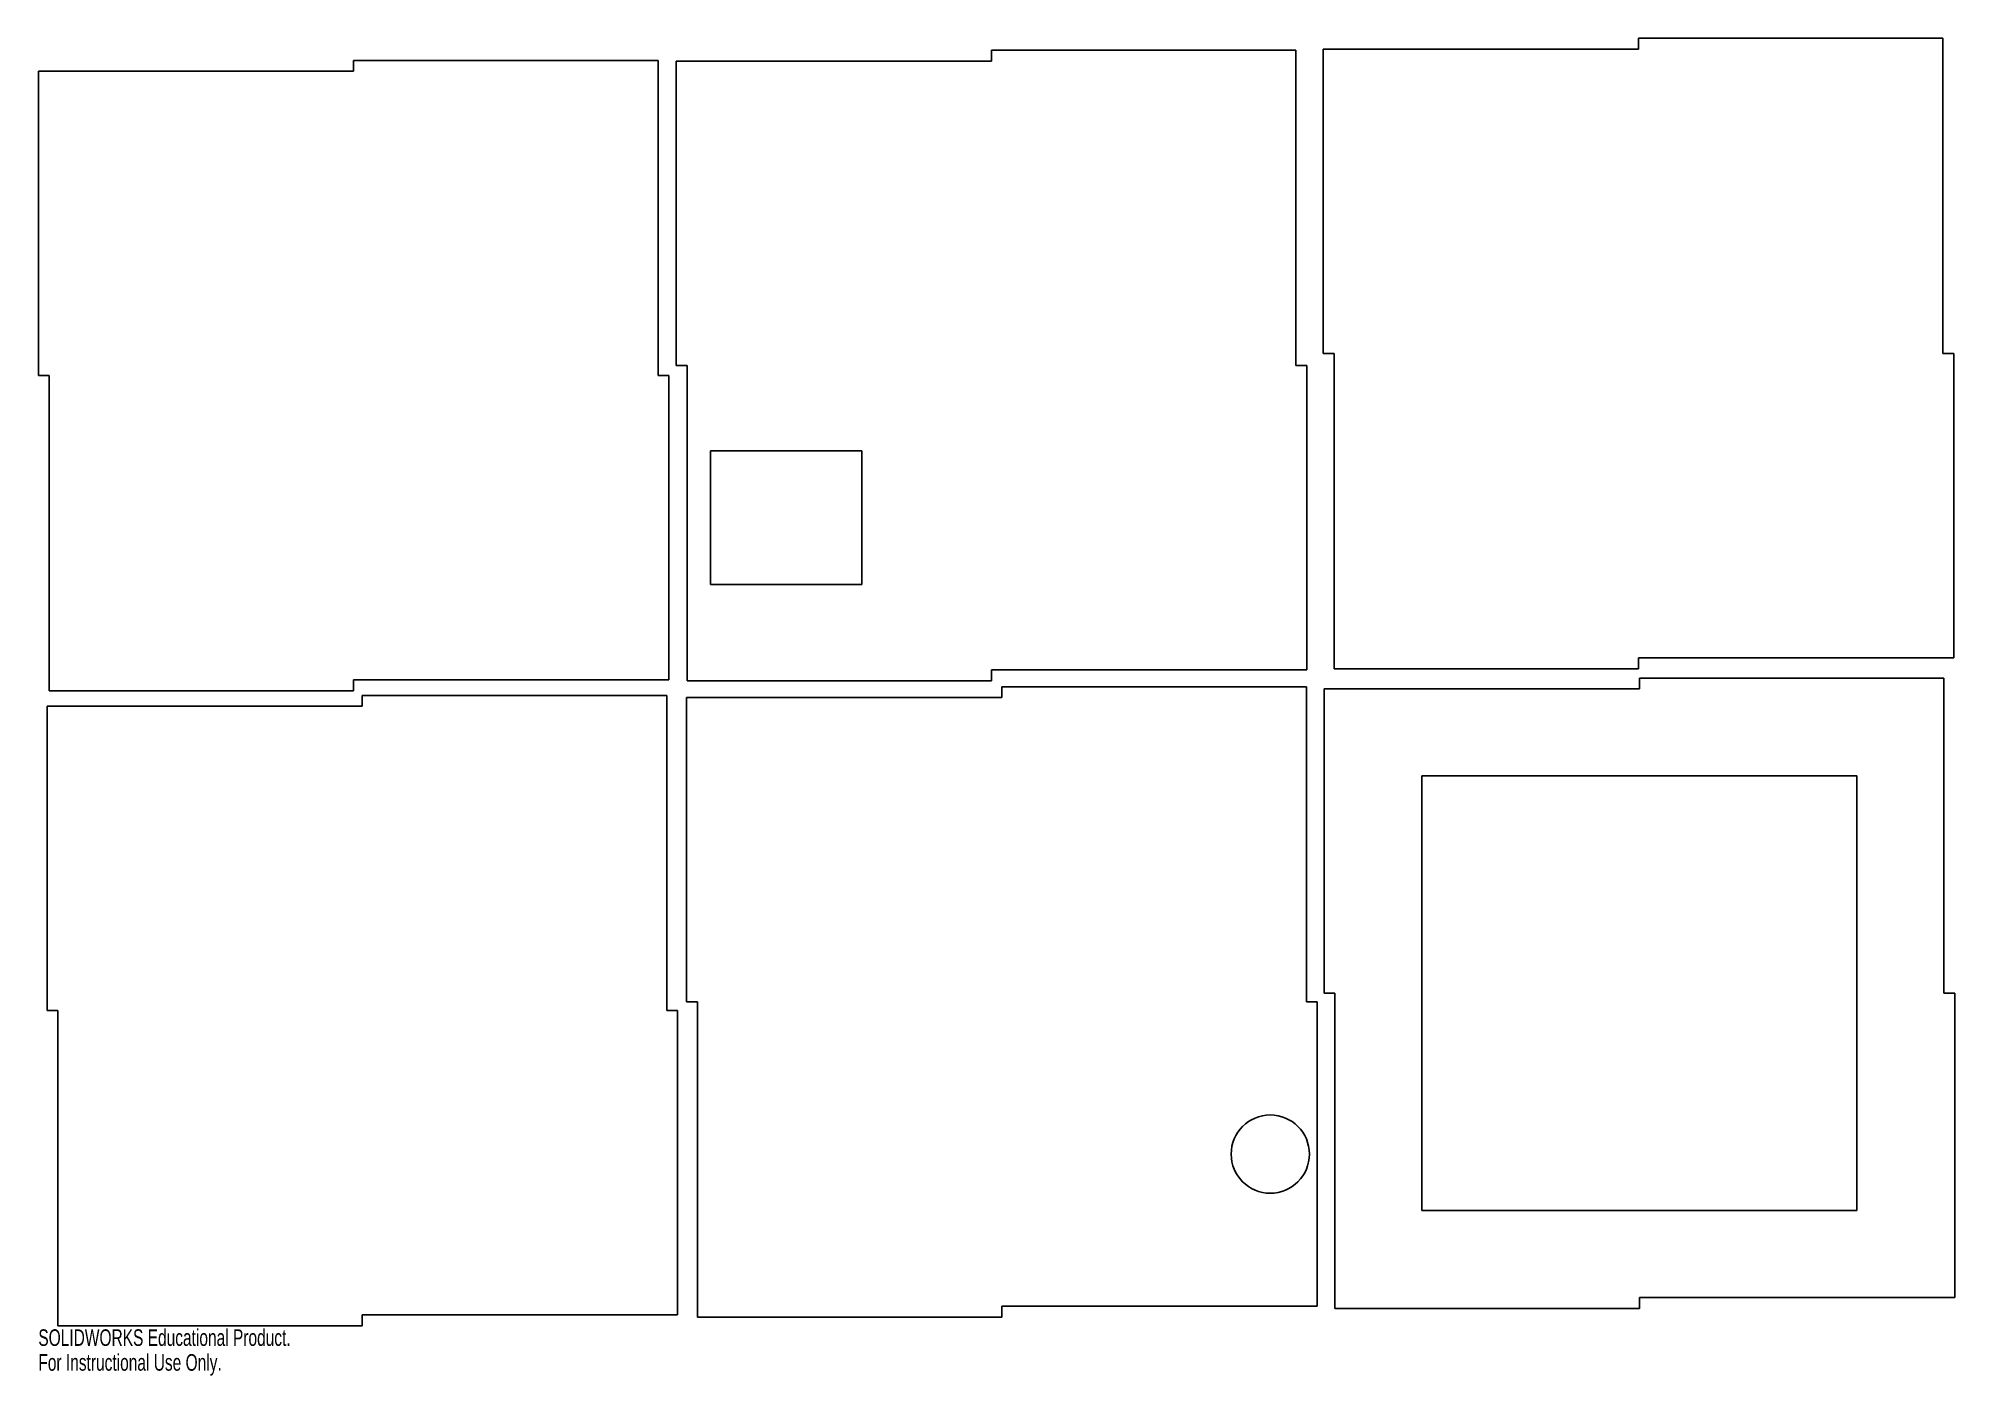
# Paper-space layout '_Bottom' of a CAD drawing. Header units: millimetres. Extents: x -242 to 318, y -143 to 247.
import ezdxf

# ---------------------------------------------------------------- set-up
doc = ezdxf.new("R2010")
doc.units = ezdxf.units.MM
doc.styles.add('SLDTEXTSTYLE0', font='TXT', dxfattribs={"width": 0.7})

psp = doc.layouts.new('_Bottom')

# ---------------------------------------------------------------- linework, layer by layer
at = {"color": 7, "linetype": 'Continuous', "lineweight": 25}
for p, q in [((225.72, 247.41), (225.72, 244.23)), ((314.62, 247.41), (225.72, 247.41)), ((314.62, 155.33), (314.62, 247.41)), ((-60.58, 240.97), (-149.48, 240.97)), ((-149.48, 240.97), (-149.48, 237.79)), ((-60.58, 148.89), (-60.58, 240.97)), ((-55.26, 240.73), (-55.26, 151.83)), ((36.82, 240.73), (-55.26, 240.73)), ((36.82, 243.91), (36.82, 240.73)), ((125.72, 243.91), (36.82, 243.91)), ((125.72, 151.83), (125.72, 243.91)), ((133.64, 244.23), (133.64, 155.33)), ((225.72, 244.23), (133.64, 244.23)), ((-241.55, 237.79), (-241.55, 148.89)), ((-149.48, 237.79), (-241.55, 237.79)), ((-55.26, 151.83), (-52.08, 151.83)), ((-52.08, 59.76), (-52.08, 151.83)), ((128.89, 151.83), (125.72, 151.83)), ((128.89, 62.93), (128.89, 151.83)), ((133.64, 155.33), (136.82, 155.33)), ((136.82, 63.26), (136.82, 155.33)), ((317.79, 155.33), (314.62, 155.33)), ((317.79, 66.43), (317.79, 155.33)), ((-241.55, 148.89), (-238.38, 148.89)), ((-238.38, 56.82), (-238.38, 148.89)), ((-57.4, 148.89), (-60.58, 148.89)), ((-57.4, 59.99), (-57.4, 148.89)), ((-45.28, 126.88), (-1.03, 126.88)), ((-45.28, 126.88), (-45.28, 87.89)), ((-1.03, 87.89), (-1.03, 126.88)), ((-45.28, 87.89), (-1.03, 87.89)), ((36.82, 62.93), (128.89, 62.93)), ((36.82, 59.76), (36.82, 62.93)), ((136.82, 63.26), (225.72, 63.26)), ((225.72, 66.43), (317.79, 66.43)), ((225.72, 63.26), (225.72, 66.43)), ((-238.38, 56.82), (-149.48, 56.82)), ((-149.48, 56.82), (-149.48, 59.99)), ((-149.48, 59.99), (-57.4, 59.99)), ((-52.08, 59.76), (36.82, 59.76)), ((39.85, 57.99), (39.85, 54.82)), ((128.75, 57.99), (39.85, 57.99)), ((128.75, -34.08), (128.75, 57.99)), ((133.92, 57.36), (133.92, -31.54)), ((226, 57.36), (133.92, 57.36)), ((314.9, 60.53), (226, 60.53)), ((226, 60.53), (226, 57.36)), ((314.9, -31.54), (314.9, 60.53)), ((-239.01, 52.28), (-239.01, -36.62)), ((-146.94, 52.28), (-239.01, 52.28)), ((-146.94, 55.45), (-146.94, 52.28)), ((-58.04, 55.45), (-146.94, 55.45)), ((-58.04, -36.62), (-58.04, 55.45)), ((-52.23, 54.82), (-52.23, -34.08)), ((39.85, 54.82), (-52.23, 54.82)), ((289.5, 31.96), (162.5, 31.96)), ((162.5, 31.96), (162.5, -95.04)), ((289.5, 31.96), (289.5, -95.04)), ((133.92, -31.54), (137.1, -31.54)), ((137.1, -123.62), (137.1, -31.54)), ((318.07, -31.54), (314.9, -31.54)), ((318.07, -120.44), (318.07, -31.54)), ((-239.01, -36.62), (-235.84, -36.62)), ((-235.84, -128.7), (-235.84, -36.62)), ((-54.86, -36.62), (-58.04, -36.62)), ((-54.86, -125.52), (-54.86, -36.62)), ((-52.23, -34.08), (-49.05, -34.08)), ((-49.05, -126.16), (-49.05, -34.08)), ((131.92, -34.08), (128.75, -34.08)), ((131.92, -122.98), (131.92, -34.08)), ((289.5, -95.04), (162.5, -95.04)), ((39.85, -122.98), (131.92, -122.98)), ((39.85, -126.16), (39.85, -122.98)), ((226, -120.44), (318.07, -120.44)), ((226, -123.62), (226, -120.44)), ((-235.84, -128.7), (-146.94, -128.7)), ((-146.94, -128.7), (-146.94, -125.52)), ((-146.94, -125.52), (-54.86, -125.52)), ((-49.05, -126.16), (39.85, -126.16)), ((137.1, -123.62), (226, -123.62))]:
    psp.add_line(p, q, dxfattribs=at)
psp.add_circle((118.21, -78.53), 11.43, dxfattribs=at)

# ---------------------------------------------------------------- texts
at = {"color": 7, "linetype": 'Continuous', "char_height": 4.8336, "attachment_point": 1, "style": 'SLDTEXTSTYLE0'}
for s, insert in [('SOLIDWORKS Educational Product.', (-241.55, -129.72)), ('For Instructional Use Only.', (-241.55, -136.97))]:
    psp.add_mtext(s, dxfattribs=dict(at, insert=insert))

doc.saveas('drawing.dxf')
